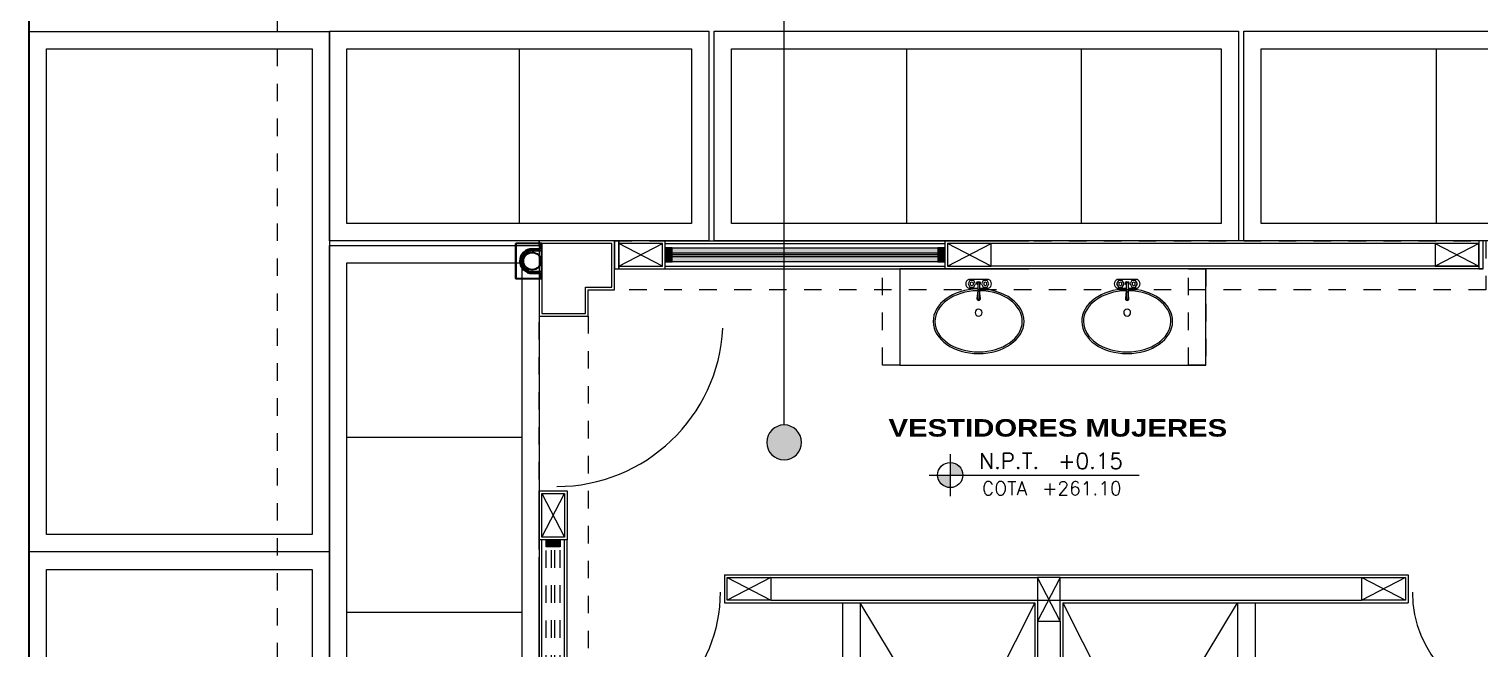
# Model space of a CAD drawing. Header units: metres. Extents: x 349703 to 349913, y 9282546 to 9282694.
# Drawn here: x 349798.15 to 349806.45, y 9282617.11 to 9282620.66 of the extents above; entities that cross this region are included whole.
import ezdxf
from ezdxf.enums import TextEntityAlignment as Align

# ---------------------------------------------------------------- set-up
doc = ezdxf.new("R2010")
doc.units = ezdxf.units.M
doc.header["$LTSCALE"] = 0.25
for name, pattern in [('01 nivel$0$HIDDEN2', [0.1875, 0.125, -0.0625]), ('DASHED', [1.524, 1.27, -0.254]), ('HIDDEN', [0.375, 0.25, -0.125])]:
    doc.linetypes.add(name, pattern=pattern)
for name, color, linetype, lineweight in [('0_VANOS', 30, 'Continuous', 9), ('ARQ-FONDO', 253, 'CONTINUOUS', 9), ('COTAS', 94, 'CONTINUOUS', 18), ('CUNETAS-RED', 5, 'CONTINUOUS', 18), ('LLORAD-TRAMO', 1, 'CONTINUOUS', 70), ('TRAZO', 2, 'Continuous', 13)]:
    doc.layers.add(name, color=color, linetype=linetype, lineweight=lineweight)
doc.styles.add('MOYO2', font='arialbd.ttf', dxfattribs={"width": 1.2})
doc.styles.add('TM-DIM', font='romans.shx')

# ---------------------------------------------------------------- blocks, each defined once
blk = doc.blocks.new('*U743')
at = {"linetype": 'Continuous', "lineweight": 0, "true_color": 0xbebebe}
for points in [[(3037.2524, 1360.5431), (3037.2124, 1360.5431), (3037.2124, 1360.4631), (3037.2524, 1360.4631)], [(3038.8124, 1360.5431), (3038.7724, 1360.5431), (3038.7724, 1360.4631), (3038.8124, 1360.4631)]]:
    blk.add_hatch(color=9, dxfattribs=at).paths.add_polyline_path(points)
at = {"true_color": 0xffffff}
h = blk.add_hatch(color=7, dxfattribs=at)
h.dxf.hatch_style = 1
h.paths.add_polyline_path([(3038.7724, 1360.4631), (3038.7724, 1360.5431), (3037.2524, 1360.5431), (3037.2524, 1360.4631)])
at = {"layer": '0_VANOS', "linetype": 'Continuous'}
for p, q in [((3037.2524, 1360.5131), (3038.7724, 1360.5131)), ((3037.2524, 1360.5031), (3038.7724, 1360.5031)), ((3037.2524, 1360.4931), (3038.7724, 1360.4931))]:
    blk.add_line(p, q, dxfattribs=at)
for points in [[(3037.2124, 1360.5431), (3037.2124, 1360.4631), (3037.2524, 1360.4631), (3037.2524, 1360.5431)], [(3037.2524, 1360.5431), (3038.7724, 1360.5431), (3038.7724, 1360.4631), (3037.2524, 1360.4631)], [(3038.7724, 1360.5431), (3038.7724, 1360.4631), (3038.8124, 1360.4631), (3038.8124, 1360.5431)]]:
    blk.add_lwpolyline(points, close=True, dxfattribs=at)
blk = doc.blocks.new('*U934')
blk.add_arc((0.0211, 0.0474), 0.9539, 0.15786, 87.08143)
blk = doc.blocks.new('*U932')
blk.add_arc((0.0224, 0.0482), 0.6526, 0.15786, 87.08143)
blk = doc.blocks.new('*U933')
blk.add_arc((0.0215, 0.0476), 0.8535, 0.15786, 87.08143)
blk = doc.blocks.new('Lav ovalado')
at = {"layer": 'ARQ-FONDO'}
for p, q in [((-0.0222, 0.005), (-0.1104, 0.005)), ((-0.0222, -0.005), (-0.1104, -0.005))]:
    blk.add_line(p, q, dxfattribs=at)
for points in [[(-0.0644, -0.005), (-0.1094, -0.0099, -1.115964), (-0.1094, 0.0099), (-0.0644, 0.005)], [(-0.05, 0.005), (-0.05, 0.0566, -0.688608), (0, 0.0566), (0, -0.0566, -0.688608), (-0.05, -0.0566)], [(-0.05, -0.0566), (-0.05, -0.005, -0.688608)]]:
    blk.add_lwpolyline(points, format="xyb", dxfattribs=at)
for points in [[(-0.0437, 0.0485), (-0.025, 0.0593), (-0.0063, 0.0485), (-0.0063, 0.027), (-0.025, 0.0162), (-0.0437, 0.027)], [(-0.035, 0.0377), (-0.03, 0.0464), (-0.02, 0.0464), (-0.015, 0.0377), (-0.02, 0.0291), (-0.03, 0.0291)], [(-0.0437, -0.0278), (-0.025, -0.0171), (-0.0063, -0.0278), (-0.0063, -0.0494), (-0.025, -0.0602), (-0.0437, -0.0494)], [(-0.035, -0.0386), (-0.03, -0.03), (-0.02, -0.03), (-0.015, -0.0386), (-0.02, -0.0473), (-0.03, -0.0473)]]:
    blk.add_lwpolyline(points, close=True, dxfattribs=at)
blk.add_circle((-0.1898, -0.0004), 0.02, dxfattribs=at)
for centre, radius, start, end in [((-0.1104, 0), 0.005, 90, 270), ((-0.0222, 0), 0.01, 210, 150), ((-0.0222, 0), 0.005, 270, 90)]:
    blk.add_arc(centre, radius, start, end, dxfattribs=at)
at = {"layer": 'ARQ-FONDO', "extrusion": (0, 0, -1)}
for major_axis, ratio, start_param, end_param in [((0, 0.26), 0.711538, 1.588351, 7.833073), ((0, 0.25), 0.7, 1.589053, 7.832236)]:
    blk.add_ellipse((-0.2394, -0.0004), major_axis=major_axis, ratio=ratio, start_param=start_param, end_param=end_param, dxfattribs=at)
blk = doc.blocks.new('*U742')
at = {"linetype": 'Continuous', "true_color": 0xbebebe}
for points in [[(3032.1314, 1351.1888), (3032.1314, 1351.2688), (3032.1714, 1351.2688), (3032.1714, 1351.1888)], [(3033.6914, 1351.1888), (3033.6914, 1351.2688), (3033.7314, 1351.2688), (3033.7314, 1351.1888)]]:
    blk.add_hatch(color=9, dxfattribs=at).paths.add_polyline_path(points)
at = {"layer": '0_VANOS', "linetype": 'Continuous'}
for p, q in [((3032.1314, 1351.2688), (3032.1714, 1351.2688)), ((3032.1314, 1351.2688), (3032.1314, 1351.1888)), ((3032.1714, 1351.2688), (3032.1714, 1351.1888)), ((3033.6914, 1351.1888), (3033.6914, 1351.2688)), ((3033.6914, 1351.2688), (3033.7314, 1351.2688)), ((3033.7314, 1351.2688), (3033.7314, 1351.1888)), ((3032.1714, 1351.1888), (3032.1314, 1351.1888)), ((3033.7314, 1351.1888), (3033.6914, 1351.1888))]:
    blk.add_line(p, q, dxfattribs=at)
at = {"layer": '0_VANOS', "linetype": '01 nivel$0$HIDDEN2', "ltscale": 0.5}
for p, q in [((3032.1708, 1351.2688), (3033.6908, 1351.2688)), ((3032.1714, 1351.2388), (3033.6914, 1351.2388)), ((3032.1714, 1351.2188), (3033.6914, 1351.2188)), ((3032.1714, 1351.1888), (3033.6914, 1351.1888))]:
    blk.add_line(p, q, dxfattribs=at)
at = {"layer": '0_VANOS', "linetype": '01 nivel$0$HIDDEN2'}
blk.add_line((3033.6914, 1351.2688), (3033.7314, 1351.2688), dxfattribs=at)
blk = doc.blocks.new('JUNTA VEREDA')
at = {"layer": 'ARQ-FONDO'}
blk.add_lwpolyline([(-0.0133, 1.2), (0.0121, 1.2), (0.0121, 0), (-0.0133, 0)], close=True, dxfattribs=at)
blk = doc.blocks.new('VESTIDORS')
at = {"layer": 'ARQ-FONDO', "lineweight": -2}
for p, q in [((349867.6871, 9282582.3325, 20.5486), (349870.4771, 9282582.3325, -420.9588)), ((349867.8621, 9282582.3475, -420.9588), (349870.2621, 9282582.3475, -420.9588)), ((349872.3421, 9282582.3475, -20.5486), (349870.2621, 9282582.3475, -420.9588)), ((349870.7421, 9282582.3475, -420.9588), (349870.7421, 9282582.1875, -420.9588)), ((349872.3421, 9282582.3325, -420.9588), (349870.7421, 9282582.3325, -420.9588)), ((349867.6871, 9282582.2025, 20.5486), (349870.4771, 9282582.2026, -420.9588)), ((349872.3421, 9282582.2025, -420.9588), (349870.7421, 9282582.2025, -420.9588)), ((349867.6621, 9282582.1875, 20.5486), (349870.2621, 9282582.1875, -420.9588)), ((349872.3421, 9282582.1875, -420.9588), (349870.2621, 9282582.1875, -420.9588)), ((349872.9021, 9282579.0375, -420.9588), (349872.9021, 9282580.6375, 20.5486)), ((349872.9171, 9282579.0375, -420.9588), (349872.9171, 9282580.6375, -420.9588)), ((349873.0471, 9282579.0375, -420.9588), (349873.0471, 9282580.6375, -420.9588)), ((349873.0621, 9282579.1375, -420.9588), (349873.0621, 9282580.5375, -420.9588)), ((349872.0021, 9282580.4375, -420.9588), (349868.0921, 9282580.4375, -420.9588)), ((349868.0921, 9282580.4375, -420.9588), (349868.0921, 9282580.2775, -420.9588)), ((349870.0821, 9282580.4225, -420.9588), (349868.3571, 9282580.4225, -420.9588)), ((349871.7371, 9282580.4225, -420.9588), (349870.2121, 9282580.4225, -420.9588)), ((349872.0021, 9282580.4375, -420.9588), (349872.0021, 9282580.2775, -420.9588)), ((349871.7371, 9282580.2925, -420.9588), (349868.3571, 9282580.2925, -420.9588)), ((349870.0671, 9282580.2775, -420.9588), (349868.0921, 9282580.2775, -420.9588)), ((349870.0671, 9282580.2775, -420.9588), (349870.0671, 9282578.4775, -420.9588)), ((349872.0021, 9282580.2775, -420.9588), (349870.2271, 9282580.2775, -420.9588)), ((349870.2271, 9282580.2775, -420.9588), (349870.2271, 9282578.4775, -420.9588)), ((349870.0821, 9282580.1725, -420.9588), (349870.0821, 9282578.5225, -420.9588)), ((349870.2121, 9282580.1725, -420.9588), (349870.2121, 9282578.5225, -420.9588))]:
    blk.add_line(p, q, dxfattribs=at)
at = {"layer": 'ARQ-FONDO'}
for p, q in [((349867.9371, 9282582.3325, 20.5486), (349867.6871, 9282582.2025, 20.5486)), ((349867.6871, 9282582.3325, 20.5486), (349867.9371, 9282582.2025, 20.5486)), ((349870.4771, 9282582.2025, -2075.3019), (349870.7271, 9282582.3325, -2075.3019)), ((349870.7271, 9282582.2025, -2075.3019), (349870.4771, 9282582.3325, -2075.3019)), ((349872.3571, 9282582.2025, -20.5486), (349872.6071, 9282582.3325, -20.5486)), ((349872.6071, 9282582.2025, -20.5486), (349872.3571, 9282582.3325, -20.5486)), ((349873.0471, 9282580.9025, 20.5486), (349872.9171, 9282580.6525, 20.5486)), ((349873.0471, 9282580.6525, 20.5486), (349872.9171, 9282580.9025, 20.5486)), ((349868.1071, 9282580.4225, -420.9588), (349868.3571, 9282580.2925, -420.9588)), ((349868.3571, 9282580.4225, -420.9588), (349868.1071, 9282580.2925, -420.9588)), ((349870.0821, 9282580.4225, -420.9588), (349870.2121, 9282580.1725, -420.9588)), ((349870.0821, 9282580.1725, -420.9588), (349870.2121, 9282580.4225, -420.9588)), ((349871.7371, 9282580.4225, -420.9588), (349871.9871, 9282580.2925, -420.9588)), ((349871.9871, 9282580.4225, -420.9588), (349871.7371, 9282580.2925, -420.9588)), ((349868.9671, 9282580.2775, 20.5486), (349868.967, 9282578.4775, 20.5486)), ((349869.0671, 9282580.2775, 20.5486), (349869.067, 9282578.4775, 20.5486)), ((349871.2271, 9282580.2775, 20.5486), (349871.2271, 9282578.4775, 20.5486)), ((349871.3271, 9282580.2775, 20.5486), (349871.3271, 9282578.4775, 20.5486))]:
    blk.add_line(p, q, dxfattribs=at)
at = {"layer": 'ARQ-FONDO', "lineweight": 0}
for p, q in [((349869.5898, 9282579.4104, -200.2051), (349869.0671, 9282580.2775, -420.9588)), ((349870.0671, 9282580.2775, -420.9588), (349869.5999, 9282579.3547, -200.2051)), ((349870.2271, 9282580.2775, -420.9588), (349870.6942, 9282579.3546, -200.2051)), ((349870.7044, 9282579.4104, -200.2051), (349871.2271, 9282580.2775, 20.5486))]:
    blk.add_line(p, q, dxfattribs=at)
at = {"layer": 'ARQ-FONDO', "linetype": 'HIDDEN', "ltscale": 0.7}
for points, elevation in [([(349874.5621, 9282583.8475), (349874.5621, 9282569.0681), (349865.7321, 9282569.0681), (349865.7321, 9282583.8475)], 20.5486), ([(349872.6321, 9282582.0675), (349872.6321, 9282582.3475), (349867.6471, 9282582.3475), (349867.6471, 9282582.0675)], -20.5486), ([(349873.0621, 9282581.9175), (349872.7821, 9282581.9175), (349872.7821, 9282570.9831), (349873.0621, 9282570.9831)], 20.5486)]:
    blk.add_lwpolyline(points, close=True, dxfattribs=dict(at, elevation=elevation))
at = {"layer": 'ARQ-FONDO'}
for points, elevation in [([(349869.0321, 9282583.5475), (349866.0321, 9282583.5475), (349866.0321, 9282582.3475), (349869.0321, 9282582.3475)], 20.5486), ([(349872.0621, 9282583.5475), (349869.0621, 9282583.5475), (349869.0621, 9282582.3475), (349872.0621, 9282582.3475)], -20.5486), ([(349874.2621, 9282583.5475), (349872.0921, 9282583.5475), (349872.0921, 9282582.3475), (349874.2621, 9282582.3475)], -61.6459), ([(349868.9321, 9282583.4475), (349866.1321, 9282583.4475), (349866.1321, 9282582.4475), (349868.9321, 9282582.4475)], 20.5486), ([(349871.9621, 9282583.4475), (349869.1621, 9282583.4475), (349869.1621, 9282582.4475), (349871.9621, 9282582.4475)], -20.5486), ([(349874.1621, 9282583.4475), (349872.1921, 9282583.4475), (349872.1921, 9282582.4475), (349874.1621, 9282582.4475)], -61.6459), ([(349867.6621, 9282582.3475), (349867.6871, 9282582.3475), (349867.6871, 9282582.1875), (349867.6621, 9282582.1875)], 20.5486), ([(349867.6871, 9282582.3325), (349867.9371, 9282582.3325), (349867.9371, 9282582.2025), (349867.6871, 9282582.2025)], 20.5486), ([(349870.7271, 9282582.2025), (349870.4771, 9282582.2025), (349870.4771, 9282582.3325), (349870.7271, 9282582.3325)], -2075.3019), ([(349872.6071, 9282582.2025), (349872.3571, 9282582.2025), (349872.3571, 9282582.3325), (349872.6071, 9282582.3325)], -20.5486), ([(349872.6321, 9282582.1875), (349872.6071, 9282582.1875), (349872.6071, 9282582.3475), (349872.6321, 9282582.3475)], -20.5486), ([(349872.6471, 9282582.3325), (349873.0471, 9282582.3325), (349873.0471, 9282581.9325), (349872.7971, 9282581.9325), (349872.7971, 9282582.0825), (349872.6471, 9282582.0825)], 20.5486), ([(349873.0621, 9282582.3221), (349873.0621, 9282579.3221), (349874.2621, 9282579.3221), (349874.2621, 9282582.3221)], 20.5486), ([(349873.1621, 9282582.2221), (349873.1621, 9282579.4221), (349874.1621, 9282579.4221), (349874.1621, 9282582.2221)], 20.5486), ([(349873.0471, 9282580.6525), (349873.0471, 9282580.9025), (349872.9171, 9282580.9025), (349872.9171, 9282580.6525)], 20.5486), ([(349868.3571, 9282580.4225), (349868.1071, 9282580.4225), (349868.1071, 9282580.2925), (349868.3571, 9282580.2925)], -420.9588), ([(349870.0821, 9282580.1725), (349870.0821, 9282580.4225), (349870.2121, 9282580.4225), (349870.2121, 9282580.1725)], -420.9588), ([(349871.9871, 9282580.4225), (349871.7371, 9282580.4225), (349871.7371, 9282580.2925), (349871.9871, 9282580.2925)], -420.9588)]:
    blk.add_lwpolyline(points, close=True, dxfattribs=dict(at, elevation=elevation))
for points, elevation in [([(349867.9321, 9282583.4475), (349867.9321, 9282582.4475)], 20.5486), ([(349869.9621, 9282583.4475), (349869.9621, 9282582.4475)], -20.5486), ([(349870.9621, 9282583.4475), (349870.9621, 9282582.4475)], -20.5486), ([(349873.1771, 9282583.4475), (349873.1771, 9282582.4475)], -61.6459), ([(349873.1621, 9282581.2221), (349874.1621, 9282581.2221)], 20.5486), ([(349873.1621, 9282580.2221), (349874.1621, 9282580.2221)], 20.5486)]:
    blk.add_lwpolyline(points, dxfattribs=dict(at, elevation=elevation))
at = {"layer": 'ARQ-FONDO', "lineweight": -2}
for points, elevation in [([(349872.6071, 9282582.1875), (349872.3421, 9282582.1875), (349872.3421, 9282582.3475), (349872.6071, 9282582.3475)], -20.5486), ([(349872.6321, 9282582.3475), (349873.0621, 9282582.3475), (349873.0621, 9282581.9175), (349872.7821, 9282581.9175), (349872.7821, 9282582.0675), (349872.6321, 9282582.0675)], 20.5486), ([(349873.0621, 9282580.6375), (349873.0621, 9282580.9175), (349872.9021, 9282580.9175), (349872.9021, 9282580.6375)], 20.5486)]:
    blk.add_lwpolyline(points, close=True, dxfattribs=dict(at, elevation=elevation))
at = {"layer": 'ARQ-FONDO', "lineweight": 0, "elevation": 2116.3992}
blk.add_lwpolyline([(349869.249, 9282582.1875), (349870.999, 9282582.1875), (349870.999, 9282581.6375), (349869.249, 9282581.6375)], close=True, dxfattribs=at)
at = {"layer": 'ARQ-FONDO', "linetype": 'DASHED', "lineweight": 0, "ltscale": 0.2, "elevation": 2116.3992}
for points in [[(349869.249, 9282582.1875), (349869.249, 9282581.6375), (349869.349, 9282581.6375), (349869.349, 9282582.1875), (349869.249, 9282582.1875)], [(349870.999, 9282582.1875), (349870.999, 9282581.6375), (349871.099, 9282581.6375), (349871.099, 9282582.1875)]]:
    blk.add_lwpolyline(points, dxfattribs=at)
at = {"layer": 'ARQ-FONDO', "xscale": -1}
for name, p, rotation in [('*U743', (346833.5297, 9283942.7706, 20.5486), 180), ('*U742', (348521.7533, 9279546.9061, 20.5486), 270)]:
    blk.add_blockref(name, p, dxfattribs=dict(at, rotation=rotation))
at = {"layer": 'ARQ-FONDO', "rotation": 270}
blk.add_blockref('JUNTA VEREDA', (349873.0621, 9282582.3342, 20.5486), dxfattribs=at)
at = {"layer": 'ARQ-FONDO', "lineweight": 0}
for name, p, rotation in [('Lav ovalado', (349869.6989, 9282582.1273, 2116.3992), 89.8887519884201), ('Lav ovalado', (349870.5489, 9282582.1273, 2116.3992), 89.8887519884201), ('*U933', (349872.9021, 9282580.3875, 20.5486), 180.0002140603804)]:
    blk.add_blockref(name, p, dxfattribs=dict(at, rotation=rotation))
at = {"layer": 'ARQ-FONDO', "lineweight": 0, "xscale": -1}
for name, p, rotation in [('*U934', (349873.0121, 9282581.9175, 20.5486), 89.99906023202017), ('*U932', (349867.3921, 9282580.3875, 20.5486), 179.9989647770426)]:
    blk.add_blockref(name, p, dxfattribs=dict(at, rotation=rotation))
blk = doc.blocks.new('*U591')
h = blk.add_hatch(color=251)
h.paths.add_polyline_path([(0.75, -0.1724), (0.75, -0.2324), (0.81, -0.2324, 0.414214)])
h.paths.add_polyline_path([(0.75, -0.2324), (0.69, -0.2324, 0.414214), (0.75, -0.2924)])
at = {"color": 2}
for p, q in [((0.75, -0.1324), (0.75, -0.3324)), ((0.65, -0.2324), (1.65, -0.2324))]:
    blk.add_line(p, q, dxfattribs=at)
blk.add_circle((0.75, -0.2324), 0.06, dxfattribs=at)
at = {"color": 2, "style": 'TM-DIM'}
blk.add_text('COTA', height=0.065, rotation=360, dxfattribs=at).set_placement((1.0088, -0.3282), align=Align.CENTER)
for tag, p, height in [('NIV_P', (0.8881, -0.2024), 0.075), ('VALOR_P', (1.2641, -0.2024), 0.075), ('COTA_P', (1.1884, -0.3282), 0.065)]:
    blk.add_attdef(tag, p, '', height=height, rotation=360, dxfattribs=at)
blk = doc.blocks.new('NOOMBRES VESTIDORES')
at = {"layer": 'ARQ-FONDO', "xscale": 1.199999999999999, "yscale": 1.199999999999999, "zscale": 1.199999999999999}
for p in [(350157.2135, 9282425.5023, 0), (350157.263, 9282420.2693, 0), (350157.3298, 9282417.1302, 0)]:
    blk.add_blockref('*U591', p, dxfattribs=at).add_auto_attribs({'NIV_P': 'N.P.T.', 'COTA_P': '+261.10', 'VALOR_P': '+0.15'})
at = {"layer": 'ARQ-FONDO', "lineweight": -2, "char_height": 0.1, "width": 2.666695, "attachment_point": 8, "style": 'MOYO2'}
for s, insert in [('VESTIDORES MUJERES', (350158.7291, 9282425.442)), ('VESTIDORES VARONES', (350158.7629, 9282420.205)), ('ALMACEN DE IMPLEMENTOS DEPORTIVOS', (350158.815, 9282417.0828))]:
    blk.add_mtext(s, dxfattribs=dict(at, insert=insert))
blk = doc.blocks.new('hdgyt')
at = {"layer": 'ARQ-FONDO'}
for p, q in [((-37274.7231, -199270.5726), (-37274.7481, -199270.5726)), ((-37274.7231, -199270.5272), (-37274.7231, -199270.5726)), ((-37274.7131, -199270.5272), (-37274.7131, -199270.5826)), ((-37274.5931, -199270.5272), (-37274.5931, -199270.5826)), ((-37274.5831, -199270.5272), (-37274.5831, -199270.5726)), ((-37274.5831, -199270.5726), (-37274.5581, -199270.5726)), ((-37274.7131, -199270.5826), (-37274.7481, -199270.5826)), ((-37274.5931, -199270.5826), (-37274.5581, -199270.5826))]:
    blk.add_line(p, q, dxfattribs=at)
at = {"layer": 'ARQ-FONDO', "lineweight": 5}
blk.add_lwpolyline([(-37274.5531, -199270.4326), (-37274.7531, -199270.4326), (-37274.7531, -199270.5826), (-37274.5531, -199270.5826)], close=True, dxfattribs=at)
at = {"layer": 'ARQ-FONDO'}
blk.add_circle((-37274.6531, -199270.5272), 0.05, dxfattribs=at)
for centre, radius, start, end in [((-37274.6531, -199270.5272), 0.07, 0, 180), ((-37274.6531, -199270.5272), 0.06, 0, 180), ((-37274.7481, -199270.5776), 0.005, 90, 270), ((-37274.5581, -199270.5776), 0.005, 270, 90)]:
    blk.add_arc(centre, radius, start, end, dxfattribs=at)
blk = doc.blocks.new('DWD')
at = {"layer": 'ARQ-FONDO'}
for p, q in [((349952.2646, 9282606.4669), (349952.2646, 9282620.6451)), ((349952.2646, 9282620.6451), (349953.9835, 9282620.6451)), ((349953.9835, 9282620.6451), (349953.9835, 9282606.4669))]:
    blk.add_line(p, q, dxfattribs=at)
at = {"layer": 'ARQ-FONDO', "flags": 128}
for points in [[(349953.8835, 9282617.7669), (349952.3646, 9282617.7669), (349952.3646, 9282620.5451), (349953.8835, 9282620.5451)], [(349953.8835, 9282614.9669), (349952.3646, 9282614.9669), (349952.3646, 9282617.5669), (349953.8835, 9282617.5669)]]:
    blk.add_lwpolyline(points, close=True, dxfattribs=at)
blk.add_lwpolyline([(349953.9835, 9282617.6669), (349952.2646, 9282617.6669)], dxfattribs=at)
blk = doc.blocks.new('*U947')
at = {"layer": 'cotas', "true_color": 0x000000}
h = blk.add_hatch(color=18, dxfattribs=at)
h.dxf.hatch_style = 1
edge = h.paths.add_edge_path()
edge.add_arc((2841.4206, 1652.8066), 0.1, 0, 360)
at = {"layer": 'TRAZO', "color": 18, "true_color": 0x000000}
for p, q in [((2841.4206, 1652.7066), (2841.4206, 1649.9329)), ((2840.653, 1649.9329), (2845.1257, 1649.9329)), ((2840.553, 1648.8329), (2840.553, 1649.8329)), ((2845.2257, 1649.8329), (2845.2257, 1648.8329)), ((2840.653, 1648.7329), (2845.1257, 1648.7329))]:
    blk.add_line(p, q, dxfattribs=at)
blk.add_circle((2841.4206, 1652.8066), 0.1, dxfattribs=at)
for centre, start, end in [((2840.653, 1649.8329), 90, 180), ((2845.1257, 1649.8329), 0, 90), ((2840.653, 1648.8329), 180, 270), ((2845.1257, 1648.8329), 270, 0)]:
    blk.add_arc(centre, 0.1, start, end, dxfattribs=at)
blk = doc.blocks.new('montante')
at = {"layer": 'ARQ-FONDO', "lineweight": 30}
for p, q in [((0.0455, 0.07), (0.0455, 0.095)), ((0, 0.07), (0.0455, 0.07)), ((0, 0.06), (0.0555, 0.06)), ((0, -0.06), (0.0555, -0.06)), ((0, -0.07), (0.0455, -0.07)), ((0.0455, -0.07), (0.0455, -0.095))]:
    blk.add_line(p, q, dxfattribs=at)
blk.add_lwpolyline([(-0.0945, 0.1), (-0.0945, -0.1), (0.0555, -0.1), (0.0555, 0.1)], close=True, dxfattribs=at)
blk.add_circle((0, 0), 0.05, dxfattribs=at)
for centre, radius, start, end in [((0.0505, 0.095), 0.005, 0, 180), ((0, 0), 0.07, 90, 270), ((0, 0), 0.06, 90, 270), ((0.0505, -0.095), 0.005, 180, 0)]:
    blk.add_arc(centre, radius, start, end, dxfattribs=at)
blk = doc.blocks.new('drenaje')
at = {"layer": 'CUNETAS-RED', "lineweight": 30}
blk.add_line((79.9947, -69.0709), (79.9947, -19.2104), dxfattribs=at)
blk.add_blockref('montante', (82.8732, -56.2065, 726.015), dxfattribs=at)

msp = doc.modelspace()

# ---------------------------------------------------------------- linework, layer by layer
at = {"layer": 'LLORAD-TRAMO', "const_width": 0.3}
msp.add_lwpolyline([(349798.4, 9282621.03), (349798.4, 9282620.78)], dxfattribs=at)

# ---------------------------------------------------------------- block references
at = {"layer": 'ARQ-FONDO', "xscale": -1}
for name, p, rotation in [('*U947', (346961.0498, 9284271.1002), 180), ('hdgyt', (150530.3057, 9245345.727, 726.015), 89.99969846459416)]:
    msp.add_blockref(name, p, dxfattribs=dict(at, rotation=rotation))
msp.add_blockref('VESTIDORS', (699674.1316, 37.0989, 705.4664), dxfattribs=at)
at = {"layer": 'ARQ-FONDO'}
for name, p in [('DWD', (-154.114, 0)), ('NOOMBRES VESTIDORES', (-354.693, 192.8836, 726.015))]:
    msp.add_blockref(name, p, dxfattribs=at)
at = {"layer": 'CUNETAS-RED', "lineweight": 30}
msp.add_blockref('drenaje', (349718.1559, 9282675.5378), dxfattribs=at)

doc.saveas('drawing.dxf')
